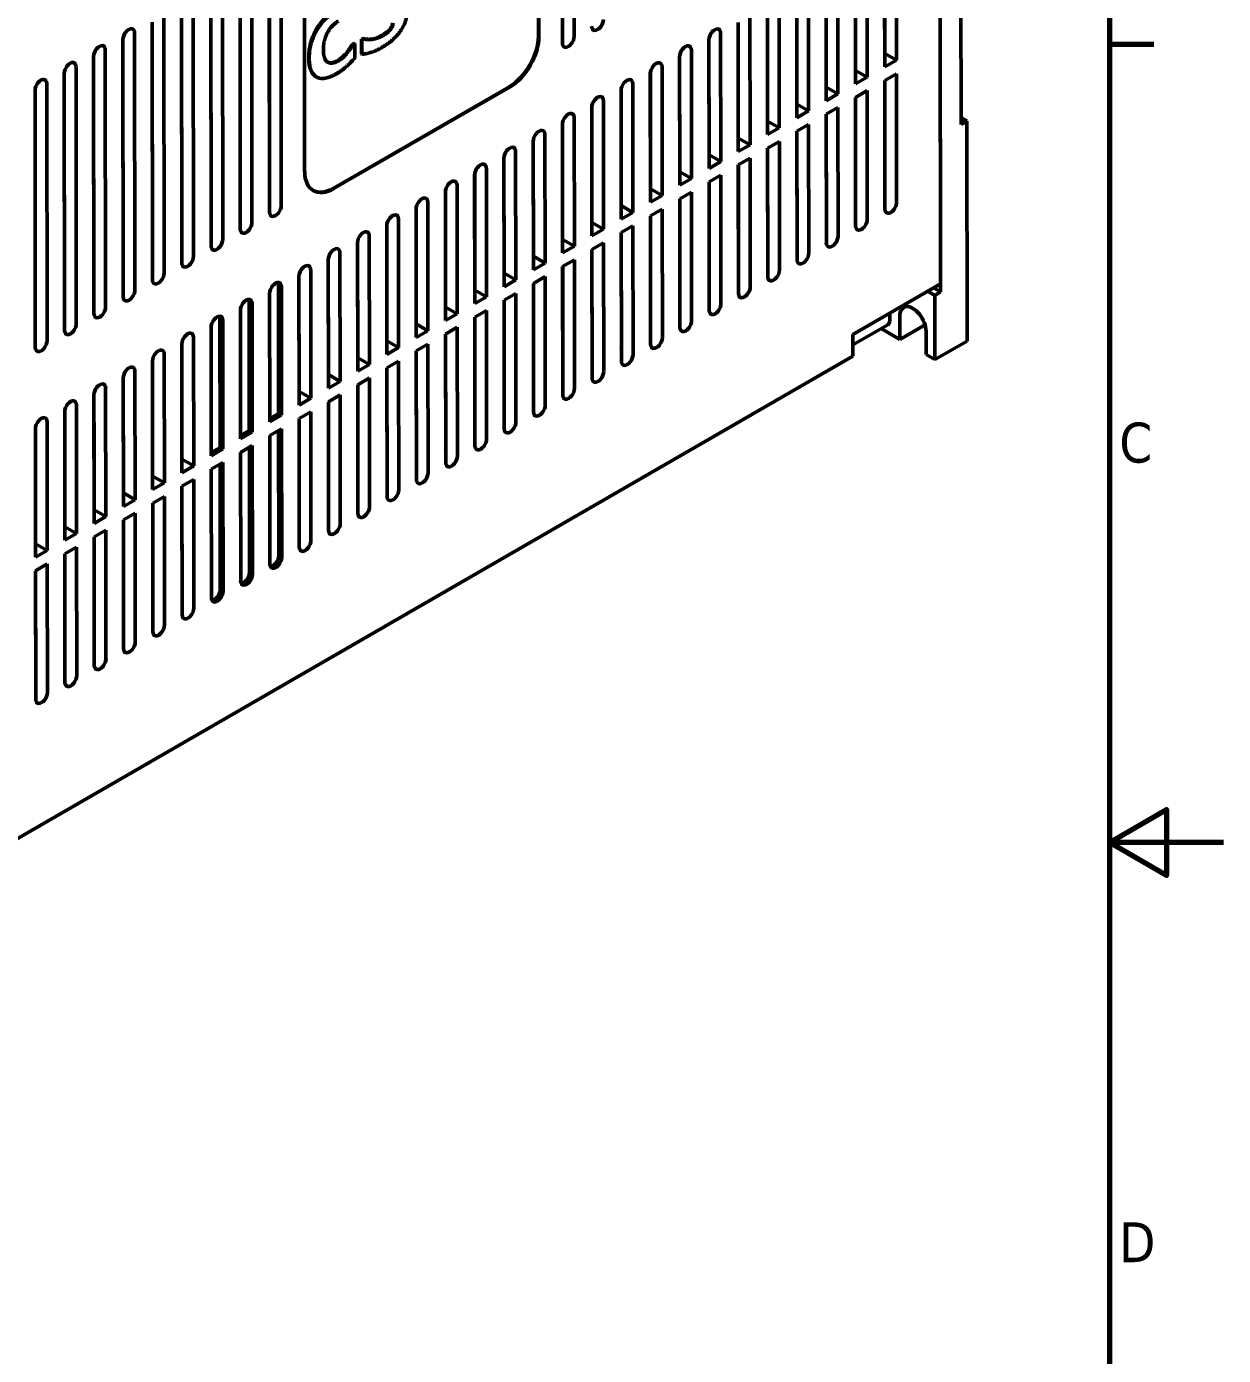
# Model space of a CAD drawing. Header units: millimetres. Extents: x 2121 to 4904, y 892 to 1933.
# Drawn here: x 3131.3 to 3348.1, y 1405.9 to 1646.6 of the extents above; entities that cross this region are included whole.
import ezdxf

# ---------------------------------------------------------------- set-up
doc = ezdxf.new("R2010")
doc.units = ezdxf.units.MM
doc.header["$LTSCALE"] = 1.8
doc.layers.add('경계(ISO)', color=7, linetype='Continuous', lineweight=70)
doc.layers.add('외형선(ISO)', color=7, linetype='Continuous', lineweight=50)
doc.styles.add('주 텍스트 (ISO)', font='')
doc.styles.get('주 텍스트 (ISO)').set_extended_font_data('Tahoma')

# ---------------------------------------------------------------- blocks, each defined once
blk = doc.blocks.new('경계 Default Border')
at = {"layer": '경계(ISO)'}
blk.add_line((584, 280), (587.9, 280), dxfattribs=at)
at = {"layer": '경계(ISO)', "flags": 128}
for points in [[(10, 10), (10, 410), (584, 410), (584, 10), (10, 10)], [(594, 210), (584, 210), (589, 212.89), (589, 207.11), (584, 210)]]:
    blk.add_lwpolyline(points, dxfattribs=at)
at = {"layer": '경계(ISO)', "char_height": 3.5, "attachment_point": 7, "style": '주 텍스트 (ISO)'}
for s, insert in [('C', (584.87, 243.25)), ('D', (584.86, 173.19))]:
    blk.add_mtext(s, dxfattribs=dict(at, insert=insert))

msp = doc.modelspace()

# ---------------------------------------------------------------- linework, layer by layer
at = {"layer": '외형선(ISO)'}
for p, q in [((3300.35, 1812.68), (3300.56, 1628.85)), ((3296.64, 1806.86), (3296.87, 1598.52)), ((3296.64, 1806.86), (3296.87, 1599.99)), ((3228.37, 1646.03), (3228.32, 1690.25)), ((3228.37, 1643.59), (3228.32, 1690.16)), ((3230.44, 1691.38), (3230.49, 1644.81)), ((3224.01, 1644.87), (3223.97, 1684.09)), ((3224.08, 1684.03), (3224.12, 1644.81)), ((3288.84, 1663.79), (3288.87, 1640.5)), ((3286.75, 1641.72), (3286.72, 1662.65)), ((3286.75, 1639.28), (3286.72, 1662.56)), ((3175.33, 1612.97), (3175.28, 1659.54)), ((3175.33, 1615.41), (3175.29, 1659.63)), ((3177.4, 1660.76), (3177.46, 1614.19)), ((3181.69, 1620.32), (3181.65, 1659.54)), ((3281.44, 1638.66), (3281.42, 1659.59)), ((3281.44, 1636.21), (3281.42, 1659.5)), ((3283.54, 1660.72), (3283.56, 1637.44)), ((3170.03, 1612.35), (3169.98, 1656.57)), ((3170.03, 1609.91), (3169.98, 1656.48)), ((3172.1, 1657.7), (3172.15, 1611.13)), ((3276.14, 1633.15), (3276.11, 1656.44)), ((3276.14, 1635.6), (3276.12, 1656.53)), ((3278.23, 1657.66), (3278.26, 1634.38)), ((3166.8, 1654.64), (3166.85, 1608.07)), ((3272.93, 1654.6), (3272.96, 1631.31)), ((3161.49, 1651.58), (3161.55, 1605.01)), ((3164.73, 1609.29), (3164.68, 1653.5)), ((3164.73, 1606.84), (3164.68, 1653.41)), ((3267.63, 1651.54), (3267.65, 1628.25)), ((3270.84, 1632.54), (3270.81, 1653.46)), ((3270.84, 1630.09), (3270.81, 1653.38)), ((3159.42, 1603.78), (3159.37, 1650.35)), ((3159.42, 1606.23), (3159.38, 1650.44)), ((3265.53, 1629.47), (3265.51, 1650.4)), ((3265.53, 1627.03), (3265.51, 1650.31)), ((3154.12, 1603.17), (3154.07, 1647.38)), ((3154.12, 1600.72), (3154.07, 1647.29)), ((3156.19, 1648.52), (3156.24, 1601.95)), ((3260.23, 1623.97), (3260.2, 1647.25)), ((3260.23, 1626.41), (3260.21, 1647.34)), ((3262.33, 1648.48), (3262.35, 1625.19)), ((3148.82, 1600.11), (3148.77, 1644.32)), ((3148.82, 1597.66), (3148.77, 1644.23)), ((3150.89, 1645.45), (3150.94, 1598.88)), ((3191.96, 1644.29), (3192.23, 1644.44)), ((3191.96, 1644.29), (3192.06, 1644.22)), ((3191.96, 1641.65), (3191.96, 1644.29)), ((3192.06, 1644.22), (3192.34, 1644.38)), ((3192.07, 1641.59), (3192.06, 1644.22)), ((3192.23, 1644.44), (3192.34, 1644.38)), ((3196.94, 1645.89), (3197.04, 1645.83)), ((3254.93, 1623.35), (3254.9, 1644.28)), ((3254.93, 1620.9), (3254.9, 1644.19)), ((3257.02, 1645.41), (3257.05, 1622.13)), ((3145.58, 1642.39), (3145.64, 1595.82)), ((3189.39, 1642), (3189.49, 1641.94)), ((3190.41, 1643.46), (3190.66, 1643.61)), ((3190.41, 1643.46), (3190.51, 1643.4)), ((3190.51, 1643.4), (3190.77, 1643.55)), ((3190.66, 1643.61), (3190.77, 1643.55)), ((3190.77, 1643.55), (3190.77, 1640.91)), ((3191.96, 1641.65), (3192.07, 1641.59)), ((3251.72, 1642.35), (3251.74, 1619.07)), ((3286.74, 1641.72), (3286.75, 1641.72)), ((3288.87, 1640.5), (3286.75, 1641.72)), ((3140.28, 1639.33), (3140.33, 1592.76)), ((3143.51, 1594.6), (3143.46, 1641.17)), ((3143.51, 1597.04), (3143.47, 1641.26)), ((3246.42, 1639.29), (3246.44, 1616.01)), ((3249.62, 1620.29), (3249.6, 1641.22)), ((3249.62, 1617.84), (3249.6, 1641.13)), ((3288.87, 1640.5), (3286.75, 1639.28)), ((3138.21, 1593.98), (3138.16, 1638.19)), ((3138.21, 1591.54), (3138.16, 1638.11)), ((3183.73, 1637.52), (3183.84, 1637.46)), ((3244.32, 1614.78), (3244.29, 1638.07)), ((3244.32, 1617.23), (3244.3, 1638.16)), ((3249.6, 1638), (3249.6, 1637.99)), ((3281.44, 1638.66), (3281.44, 1638.66)), ((3283.56, 1637.44), (3281.44, 1638.66)), ((3283.56, 1637.44), (3281.44, 1636.21)), ((3286.75, 1636.82), (3288.87, 1638.05)), ((3286.78, 1615.99), (3286.75, 1636.83)), ((3286.78, 1613.54), (3286.75, 1636.82)), ((3288.87, 1638.05), (3288.9, 1614.76)), ((3132.91, 1590.92), (3132.86, 1635.13)), ((3132.91, 1588.47), (3132.86, 1635.04)), ((3134.98, 1636.27), (3135.03, 1589.7)), ((3186.9, 1617.31), (3218.72, 1635.69)), ((3218.82, 1635.62), (3187, 1617.25)), ((3239.02, 1614.17), (3238.99, 1635.09)), ((3239.02, 1611.72), (3238.99, 1635)), ((3238.99, 1634.31), (3238.99, 1634.31)), ((3241.11, 1636.23), (3241.14, 1612.94)), ((3249.6, 1635.55), (3249.61, 1635.55)), ((3254.91, 1634.94), (3254.91, 1634.94)), ((3276.14, 1635.6), (3276.14, 1635.6)), ((3278.26, 1634.38), (3276.14, 1635.6)), ((3278.26, 1634.38), (3276.14, 1633.15)), ((3281.45, 1633.76), (3283.57, 1634.99)), ((3283.57, 1634.99), (3283.59, 1611.7)), ((3233.71, 1611.1), (3233.69, 1632.03)), ((3233.71, 1608.66), (3233.69, 1631.94)), ((3235.81, 1633.17), (3235.83, 1609.88)), ((3244.3, 1632.48), (3244.3, 1632.48)), ((3254.91, 1632.49), (3254.92, 1632.49)), ((3270.83, 1632.53), (3270.84, 1632.54)), ((3272.96, 1631.31), (3270.84, 1632.54)), ((3276.14, 1630.7), (3278.26, 1631.93)), ((3278.26, 1631.93), (3278.29, 1608.64)), ((3281.47, 1612.92), (3281.45, 1633.76)), ((3281.47, 1610.48), (3281.45, 1633.76)), ((3230.51, 1630.11), (3230.53, 1606.82)), ((3244.3, 1631.25), (3244.3, 1631.25)), ((3260.22, 1631.88), (3260.22, 1631.88)), ((3272.96, 1631.31), (3270.84, 1630.09)), ((3276.17, 1607.42), (3276.14, 1630.7)), ((3276.17, 1609.86), (3276.15, 1630.7)), ((3228.41, 1605.6), (3228.38, 1628.88)), ((3228.41, 1608.04), (3228.39, 1628.97)), ((3249.61, 1629.42), (3249.61, 1629.42)), ((3249.61, 1628.19), (3249.61, 1628.19)), ((3260.22, 1629.43), (3260.23, 1629.43)), ((3265.53, 1629.47), (3265.53, 1629.47)), ((3267.65, 1628.25), (3265.53, 1629.47)), ((3267.65, 1628.25), (3265.53, 1627.03)), ((3270.84, 1627.64), (3272.96, 1628.86)), ((3270.87, 1606.8), (3270.84, 1627.64)), ((3270.87, 1604.35), (3270.84, 1627.64)), ((3272.96, 1628.86), (3272.99, 1605.58)), ((3300.56, 1628.85), (3301.62, 1629.47)), ((3301.66, 1589.64), (3301.62, 1629.47)), ((3223.11, 1604.98), (3223.08, 1625.91)), ((3223.11, 1602.53), (3223.08, 1625.82)), ((3225.2, 1627.04), (3225.23, 1603.76)), ((3228.39, 1626.94), (3228.39, 1626.94)), ((3254.92, 1626.36), (3254.92, 1626.36)), ((3254.92, 1625.14), (3254.92, 1625.13)), ((3260.23, 1626.41), (3260.23, 1626.41)), ((3262.35, 1625.19), (3260.23, 1626.41)), ((3262.35, 1625.19), (3260.23, 1623.97)), ((3265.54, 1624.58), (3267.66, 1625.8)), ((3267.66, 1625.8), (3267.68, 1602.52)), ((3270.84, 1625.76), (3270.84, 1625.76)), ((3217.8, 1601.92), (3217.78, 1622.85)), ((3217.8, 1599.47), (3217.78, 1622.76)), ((3219.9, 1623.98), (3219.92, 1600.7)), ((3233.7, 1623.89), (3233.7, 1623.89)), ((3254.92, 1623.35), (3254.93, 1623.35)), ((3257.05, 1622.13), (3254.93, 1623.35)), ((3260.23, 1621.52), (3262.35, 1622.74)), ((3262.35, 1622.74), (3262.38, 1599.45)), ((3265.56, 1603.74), (3265.54, 1624.58)), ((3265.56, 1601.29), (3265.54, 1624.58)), ((3270.84, 1623.32), (3270.85, 1623.31)), ((3214.6, 1620.92), (3214.62, 1597.63)), ((3239.01, 1620.83), (3239.01, 1620.83)), ((3249.62, 1620.29), (3249.62, 1620.29)), ((3251.74, 1619.07), (3249.62, 1620.29)), ((3257.05, 1622.13), (3254.93, 1620.9)), ((3260.26, 1598.23), (3260.23, 1621.52)), ((3260.26, 1600.68), (3260.24, 1621.52)), ((3265.54, 1620.24), (3265.54, 1620.25)), ((3209.29, 1617.86), (3209.32, 1594.57)), ((3212.5, 1596.41), (3212.47, 1619.69)), ((3212.5, 1598.86), (3212.48, 1619.78)), ((3244.32, 1617.77), (3244.32, 1617.77)), ((3251.74, 1619.07), (3249.62, 1617.84)), ((3254.93, 1618.45), (3257.05, 1619.68)), ((3254.96, 1597.61), (3254.93, 1618.45)), ((3254.96, 1595.17), (3254.93, 1618.45)), ((3257.05, 1619.68), (3257.08, 1596.39)), ((3265.54, 1619.02), (3265.54, 1619.02)), ((3207.2, 1595.79), (3207.17, 1616.72)), ((3207.2, 1593.35), (3207.17, 1616.63)), ((3223.1, 1615.36), (3223.09, 1615.35)), ((3244.32, 1617.23), (3244.32, 1617.23)), ((3246.44, 1616.01), (3244.32, 1617.23)), ((3246.44, 1616.01), (3244.32, 1614.78)), ((3249.63, 1615.39), (3251.75, 1616.62)), ((3249.65, 1594.55), (3249.63, 1615.39)), ((3249.65, 1592.11), (3249.63, 1615.39)), ((3251.75, 1616.62), (3251.77, 1593.33)), ((3270.85, 1617.19), (3270.85, 1617.19)), ((3270.85, 1615.96), (3270.85, 1615.96)), ((3276.16, 1615.35), (3276.16, 1615.35)), ((3201.89, 1592.73), (3201.87, 1613.66)), ((3201.89, 1590.29), (3201.87, 1613.57)), ((3203.99, 1614.8), (3204.01, 1591.51)), ((3239.01, 1614.16), (3239.02, 1614.17)), ((3241.14, 1612.94), (3239.02, 1614.17)), ((3241.14, 1612.94), (3239.02, 1611.72)), ((3244.32, 1612.33), (3246.44, 1613.55)), ((3246.44, 1613.55), (3246.47, 1590.27)), ((3249.63, 1614.71), (3249.63, 1614.71)), ((3276.16, 1612.9), (3276.17, 1612.9)), ((3148.8, 1611.61), (3148.81, 1611.61)), ((3154.11, 1611.12), (3154.11, 1611.12)), ((3196.59, 1587.22), (3196.56, 1610.51)), ((3196.59, 1589.67), (3196.57, 1610.6)), ((3198.69, 1611.73), (3198.71, 1588.45)), ((3233.71, 1611.1), (3233.71, 1611.1)), ((3235.83, 1609.88), (3233.71, 1611.1)), ((3239.02, 1609.27), (3241.14, 1610.49)), ((3241.14, 1610.49), (3241.17, 1587.21)), ((3244.35, 1589.04), (3244.32, 1612.33)), ((3244.35, 1591.49), (3244.33, 1612.33)), ((3254.94, 1611.65), (3254.94, 1611.66)), ((3148.81, 1609.89), (3148.8, 1609.89)), ((3193.38, 1608.67), (3193.41, 1585.39)), ((3228.41, 1608.04), (3228.41, 1608.04)), ((3230.53, 1606.82), (3228.41, 1608.04)), ((3235.83, 1609.88), (3233.71, 1608.66)), ((3239.05, 1588.43), (3239.02, 1609.27)), ((3239.05, 1585.98), (3239.02, 1609.27)), ((3260.25, 1608.6), (3260.25, 1608.6)), ((3188.08, 1605.61), (3188.1, 1582.33)), ((3191.29, 1586.61), (3191.26, 1607.54)), ((3191.29, 1584.16), (3191.26, 1607.45)), ((3230.53, 1606.82), (3228.41, 1605.6)), ((3233.72, 1606.21), (3235.84, 1607.43)), ((3233.74, 1585.37), (3233.72, 1606.21)), ((3233.74, 1582.92), (3233.72, 1606.21)), ((3235.84, 1607.43), (3235.86, 1584.15)), ((3265.56, 1605.54), (3265.56, 1605.54)), ((3185.98, 1583.55), (3185.96, 1604.47)), ((3185.98, 1581.1), (3185.96, 1604.39)), ((3223.1, 1604.98), (3223.11, 1604.98)), ((3225.23, 1603.76), (3223.11, 1604.98)), ((3225.23, 1603.76), (3223.11, 1602.53)), ((3228.41, 1603.14), (3230.53, 1604.37)), ((3228.44, 1579.86), (3228.41, 1603.14)), ((3228.44, 1582.31), (3228.42, 1603.15)), ((3230.53, 1604.37), (3230.56, 1581.08)), ((3180.68, 1578.04), (3180.65, 1601.32)), ((3180.68, 1580.48), (3180.66, 1601.41)), ((3182.78, 1602.55), (3182.8, 1579.26)), ((3217.8, 1601.92), (3217.8, 1601.92)), ((3219.92, 1600.7), (3217.8, 1601.92)), ((3219.92, 1600.7), (3217.8, 1599.47)), ((3223.11, 1600.08), (3225.23, 1601.31)), ((3225.23, 1601.31), (3225.26, 1578.02)), ((3175.38, 1574.98), (3175.35, 1598.26)), ((3176.97, 1576.51), (3176.94, 1599.79)), ((3177.47, 1599.49), (3177.5, 1576.2)), ((3212.5, 1598.85), (3212.5, 1598.86)), ((3214.62, 1597.63), (3212.5, 1598.86)), ((3217.81, 1597.02), (3219.93, 1598.25)), ((3219.93, 1598.25), (3219.95, 1574.96)), ((3223.14, 1579.24), (3223.11, 1600.08)), ((3223.14, 1576.8), (3223.11, 1600.08)), ((3249.65, 1598.4), (3249.64, 1598.4)), ((3254.95, 1598.94), (3254.95, 1598.94)), ((3280.96, 1590.81), (3296.87, 1599.99)), ((3295.81, 1597.91), (3294.54, 1598.65)), ((3295.6, 1599.26), (3296.87, 1598.52)), ((3296.87, 1598.52), (3295.81, 1597.91)), ((3171.66, 1573.44), (3171.64, 1596.73)), ((3172.17, 1596.42), (3172.2, 1573.14)), ((3185.97, 1597.55), (3185.97, 1597.55)), ((3207.19, 1595.79), (3207.2, 1595.79)), ((3209.32, 1594.57), (3207.2, 1595.79)), ((3214.62, 1597.63), (3212.5, 1596.41)), ((3217.83, 1576.18), (3217.81, 1597.02)), ((3217.83, 1573.74), (3217.81, 1597.02)), ((3244.34, 1597.85), (3244.34, 1597.85)), ((3249.65, 1596.2), (3249.65, 1596.2)), ((3295.83, 1586.27), (3295.81, 1597.91)), ((3166.36, 1570.38), (3166.34, 1593.67)), ((3170.07, 1571.91), (3170.05, 1595.2)), ((3209.32, 1594.57), (3207.2, 1593.35)), ((3212.5, 1593.96), (3214.62, 1595.18)), ((3212.53, 1570.67), (3212.5, 1593.96)), ((3212.53, 1573.12), (3212.51, 1593.96)), ((3214.62, 1595.18), (3214.65, 1571.9)), ((3287.66, 1593.24), (3287.66, 1594.68)), ((3289.46, 1589.93), (3289.46, 1594.16)), ((3164.77, 1568.85), (3164.74, 1592.14)), ((3166.87, 1593.36), (3166.89, 1570.08)), ((3180.66, 1593.33), (3180.67, 1593.32)), ((3201.89, 1592.73), (3201.89, 1592.73)), ((3204.01, 1591.51), (3201.89, 1592.73)), ((3204.01, 1591.51), (3201.89, 1590.29)), ((3207.2, 1590.9), (3209.32, 1592.12)), ((3209.32, 1592.12), (3209.35, 1568.84)), ((3287.29, 1592.59), (3280.97, 1588.94)), ((3286.07, 1591.89), (3289.46, 1589.93)), ((3289.46, 1589.93), (3294.05, 1592.58)), ((3294.23, 1591.41), (3294.24, 1587.18)), ((3159.47, 1568.24), (3159.44, 1589.17)), ((3159.47, 1565.79), (3159.44, 1589.08)), ((3161.56, 1590.3), (3161.59, 1567.02)), ((3185.97, 1590.27), (3185.98, 1590.27)), ((3196.59, 1589.67), (3196.59, 1589.67)), ((3198.71, 1588.45), (3196.59, 1589.67)), ((3201.9, 1587.83), (3204.02, 1589.06)), ((3204.02, 1589.06), (3204.04, 1565.77)), ((3207.23, 1570.06), (3207.2, 1590.9)), ((3207.23, 1567.61), (3207.2, 1590.9)), ((3280.97, 1586.89), (3280.96, 1590.81)), ((3295.83, 1586.27), (3301.66, 1589.64)), ((3280.97, 1586.89), (3098, 1481.25)), ((3156.26, 1587.24), (3156.29, 1563.95)), ((3180.67, 1588.42), (3180.67, 1588.42)), ((3185.98, 1586.52), (3185.98, 1586.52)), ((3191.28, 1586.61), (3191.29, 1586.61)), ((3193.41, 1585.39), (3191.29, 1586.61)), ((3198.71, 1588.45), (3196.59, 1587.22)), ((3201.92, 1567), (3201.9, 1587.84)), ((3201.92, 1564.55), (3201.9, 1587.83)), ((3294.24, 1587.18), (3295.83, 1586.27)), ((3150.96, 1584.18), (3150.98, 1560.89)), ((3154.16, 1565.18), (3154.14, 1586.1)), ((3154.16, 1562.73), (3154.14, 1586.01)), ((3180.68, 1584.75), (3180.67, 1584.75)), ((3185.98, 1585.36), (3185.98, 1585.36)), ((3193.41, 1585.39), (3191.29, 1584.16)), ((3196.59, 1584.77), (3198.71, 1586)), ((3196.62, 1561.49), (3196.59, 1584.77)), ((3196.62, 1563.93), (3196.6, 1584.77)), ((3198.71, 1586), (3198.74, 1562.71)), ((3148.86, 1559.67), (3148.83, 1582.95)), ((3148.86, 1562.11), (3148.84, 1583.04)), ((3185.98, 1583.55), (3185.98, 1583.55)), ((3188.1, 1582.33), (3185.98, 1583.55)), ((3188.1, 1582.33), (3185.98, 1581.1)), ((3191.29, 1581.71), (3193.41, 1582.94)), ((3191.32, 1560.87), (3191.29, 1581.71)), ((3191.32, 1558.43), (3191.29, 1581.71)), ((3193.41, 1582.94), (3193.44, 1559.65)), ((3196.6, 1582.11), (3196.6, 1582.11)), ((3143.54, 1569.98), (3143.53, 1579.98)), ((3143.56, 1556.61), (3143.53, 1579.89)), ((3145.65, 1581.12), (3145.68, 1557.83)), ((3180.68, 1580.48), (3180.68, 1580.48)), ((3182.8, 1579.26), (3180.68, 1580.48)), ((3182.8, 1579.26), (3180.68, 1578.04)), ((3185.99, 1578.65), (3188.11, 1579.87)), ((3188.11, 1579.87), (3188.13, 1556.59)), ((3196.6, 1579.25), (3196.6, 1579.24)), ((3201.9, 1580.44), (3201.91, 1580.44)), ((3138.25, 1555.99), (3138.23, 1576.92)), ((3138.25, 1553.54), (3138.23, 1576.83)), ((3140.35, 1578.05), (3140.38, 1554.77)), ((3180.68, 1575.59), (3182.8, 1576.81)), ((3182.8, 1576.81), (3182.83, 1553.53)), ((3186.01, 1557.81), (3185.99, 1578.65)), ((3186.01, 1555.36), (3185.99, 1578.65)), ((3191.3, 1578.63), (3191.29, 1578.63)), ((3191.3, 1578.62), (3191.29, 1578.62)), ((3196.6, 1578.01), (3196.6, 1578.01)), ((3207.21, 1577.38), (3207.22, 1577.38)), ((3135.05, 1574.99), (3135.07, 1551.71)), ((3175.38, 1575.59), (3176.97, 1576.51)), ((3177.5, 1576.2), (3175.38, 1574.98)), ((3177.5, 1576.2), (3176.97, 1576.51)), ((3180.71, 1552.3), (3180.68, 1575.59)), ((3180.71, 1554.75), (3180.69, 1575.59)), ((3185.99, 1575.56), (3185.99, 1575.55)), ((3191.3, 1574.95), (3191.3, 1574.95)), ((3212.52, 1574.33), (3212.53, 1574.33)), ((3132.95, 1550.48), (3132.92, 1573.77)), ((3132.95, 1552.93), (3132.93, 1573.86)), ((3170.07, 1572.53), (3171.66, 1573.44)), ((3172.2, 1573.14), (3170.07, 1571.91)), ((3172.2, 1573.14), (3171.66, 1573.44)), ((3175.38, 1572.53), (3177.5, 1573.75)), ((3175.41, 1549.24), (3175.38, 1572.53)), ((3177, 1550.77), (3176.97, 1573.44)), ((3177.5, 1573.75), (3177.53, 1550.47)), ((3180.69, 1572.49), (3180.69, 1572.49)), ((3186, 1571.89), (3185.99, 1571.89)), ((3143.54, 1571.45), (3143.54, 1571.45)), ((3143.55, 1566.51), (3143.54, 1569.98)), ((3164.77, 1569.46), (3166.36, 1570.38)), ((3166.89, 1570.08), (3164.77, 1568.85)), ((3166.89, 1570.08), (3166.36, 1570.38)), ((3170.08, 1569.46), (3172.2, 1570.69)), ((3170.1, 1546.18), (3170.08, 1569.46)), ((3171.69, 1547.71), (3171.67, 1570.38)), ((3172.2, 1570.69), (3172.22, 1547.4)), ((3180.69, 1569.5), (3180.69, 1569.5)), ((3159.46, 1568.24), (3159.47, 1568.24)), ((3161.59, 1567.02), (3159.47, 1568.24)), ((3161.59, 1567.02), (3159.47, 1565.79)), ((3164.77, 1566.4), (3166.89, 1567.63)), ((3166.39, 1544.65), (3166.36, 1567.32)), ((3166.89, 1567.63), (3166.92, 1544.34)), ((3143.56, 1559.05), (3143.55, 1566.51)), ((3154.16, 1565.17), (3154.16, 1565.18)), ((3156.29, 1563.95), (3154.16, 1565.18)), ((3159.47, 1563.34), (3161.59, 1564.56)), ((3161.59, 1564.56), (3161.62, 1541.28)), ((3164.8, 1543.12), (3164.77, 1566.4)), ((3148.86, 1562.11), (3148.86, 1562.11)), ((3150.98, 1560.89), (3148.86, 1562.11)), ((3156.29, 1563.95), (3154.16, 1562.73)), ((3159.5, 1542.5), (3159.47, 1563.34)), ((3159.5, 1540.05), (3159.47, 1563.34)), ((3150.98, 1560.89), (3148.86, 1559.67)), ((3154.17, 1560.28), (3156.29, 1561.5)), ((3154.19, 1539.44), (3154.17, 1560.28)), ((3154.19, 1536.99), (3154.17, 1560.28)), ((3156.29, 1561.5), (3156.31, 1538.22)), ((3143.55, 1559.05), (3143.56, 1559.05)), ((3145.68, 1557.83), (3143.56, 1559.05)), ((3145.68, 1557.83), (3143.56, 1556.61)), ((3148.86, 1557.22), (3150.98, 1558.44)), ((3150.98, 1558.44), (3151.01, 1535.16)), ((3138.25, 1555.99), (3138.25, 1555.99)), ((3140.38, 1554.77), (3138.25, 1555.99)), ((3143.56, 1554.15), (3145.68, 1555.38)), ((3145.68, 1555.38), (3145.71, 1532.09)), ((3148.89, 1533.93), (3148.86, 1557.22)), ((3148.89, 1536.38), (3148.87, 1557.22)), ((3132.95, 1552.93), (3132.95, 1552.93)), ((3135.07, 1551.71), (3132.95, 1552.93)), ((3140.38, 1554.77), (3138.25, 1553.54)), ((3143.59, 1533.32), (3143.56, 1554.16)), ((3143.59, 1530.87), (3143.56, 1554.15)), ((3135.07, 1551.71), (3132.95, 1550.48)), ((3138.26, 1551.09), (3140.38, 1552.32)), ((3138.28, 1530.25), (3138.26, 1551.09)), ((3138.28, 1527.81), (3138.26, 1551.09)), ((3140.38, 1552.32), (3140.4, 1529.03)), ((3132.95, 1548.03), (3135.07, 1549.26)), ((3132.98, 1524.75), (3132.95, 1548.03)), ((3132.98, 1527.19), (3132.96, 1548.03)), ((3135.07, 1549.26), (3135.1, 1525.97))]:
    msp.add_line(p, q, dxfattribs=at)
msp.add_arc((3286.91, 1593.24), 0.75, 300, 0.0641, dxfattribs=at)
for centre, major_axis, ratio, start_param, end_param in [((3149.83, 1644.84), (0.75, 1.3), 0.578096, 5.49714, 8.638733), ((3234.73, 1647.26), (-0.75, -1.3), 0.578096, 5.49714, 8.638733), ((3255.96, 1644.8), (0.75, 1.3), 0.578096, 5.49714, 8.638733), ((3218.71, 1641.81), (3.74, 6.5), 0.578096, 3.926344, 5.49714), ((3218.82, 1641.75), (3.74, 6.5), 0.578096, 3.926344, 5.49714), ((3227.31, 1645.42), (0.75, 1.3), 0.578096, 5.425294, 5.49714), ((3229.43, 1644.2), (-0.75, -1.3), 0.578096, 5.49714, 8.638733), ((3144.52, 1641.78), (0.75, 1.3), 0.578096, 5.49714, 8.638733), ((3250.66, 1641.74), (0.75, 1.3), 0.578096, 5.49714, 8.638733), ((3139.22, 1638.72), (0.75, 1.3), 0.578096, 5.49714, 8.638733), ((3245.35, 1638.68), (0.75, 1.3), 0.578096, 5.49714, 8.638733), ((3133.92, 1635.66), (0.75, 1.3), 0.578096, 5.49714, 8.638733), ((3240.05, 1635.62), (0.75, 1.3), 0.578096, 5.49714, 8.638733), ((3234.75, 1632.55), (0.75, 1.3), 0.578096, 5.49714, 8.638733), ((3229.44, 1629.49), (0.75, 1.3), 0.578096, 5.49714, 8.638733), ((3301.66, 1592.7), (-22.5, 38.97), 0.57735, 5.49908, 5.532462), ((3224.14, 1626.43), (0.75, 1.3), 0.578096, 5.49714, 8.638733), ((3218.84, 1623.37), (0.75, 1.3), 0.578096, 5.49714, 8.638733), ((3187, 1623.38), (-3.74, -6.5), 0.578096, 5.49714, 7.067936), ((3213.53, 1620.31), (0.75, 1.3), 0.578096, 5.49714, 8.638733), ((3208.23, 1617.25), (0.75, 1.3), 0.578096, 5.49714, 8.638733), ((3218.5, 1594.11), (44.25, 0.05), 0.576604, 1.706688, 1.706751), ((3218.5, 1594.11), (44.25, 0.05), 0.576604, 1.586345, 1.586407), ((3218.5, 1594.11), (44.25, 0.05), 0.576604, 1.466228, 1.46629), ((3218.5, 1594.11), (44.25, 0.05), 0.576604, 1.344568, 1.344631), ((3218.5, 1594.11), (44.25, 0.05), 0.576604, 1.219378, 1.219444), ((3174.27, 1614.8), (0.75, 1.3), 0.578096, 5.425294, 5.49714), ((3186.89, 1623.44), (-3.74, -6.5), 0.578096, 0.014115, 0.784751), ((3202.93, 1614.18), (0.75, 1.3), 0.578096, 5.49714, 8.638733), ((3218.5, 1591.66), (-44.25, -0.05), 0.576604, 4.97065, 4.970714), ((3218.5, 1591.66), (-44.25, -0.05), 0.576604, 4.848281, 4.848343), ((3218.5, 1591.66), (-44.25, -0.05), 0.576604, 4.727938, 4.728), ((3218.5, 1594.11), (-36.75, -0.04), 0.576604, 4.731111, 4.731186), ((3218.5, 1591.66), (-44.25, -0.05), 0.576604, 4.607821, 4.607883), ((3218.5, 1591.66), (-44.25, -0.05), 0.576604, 4.486161, 4.486224), ((3218.5, 1591.66), (-44.25, -0.05), 0.576604, 4.360971, 4.361037), ((3218.5, 1594.11), (44.25, 0.05), 0.576604, 1.088115, 1.088185), ((3285.71, 1615.37), (0.75, 1.3), 0.578096, 5.425294, 5.49714), ((3176.4, 1613.58), (-0.75, -1.3), 0.578096, 5.49714, 8.638733), ((3197.62, 1611.12), (0.75, 1.3), 0.578096, 5.49714, 8.638733), ((3218.5, 1594.11), (-36.75, -0.04), 0.576604, 5.181309, 5.181393), ((3218.5, 1594.11), (-36.75, -0.04), 0.576604, 5.024977, 5.025056), ((3218.5, 1594.11), (-36.75, -0.04), 0.576604, 4.876243, 4.876319), ((3218.5, 1594.11), (33.75, 0.04), 0.576604, 1.749365, 1.749448), ((3218.5, 1594.11), (33.75, 0.04), 0.576604, 1.591183, 1.591264), ((3218.5, 1594.11), (-36.75, -0.04), 0.576604, 4.438913, 4.43899), ((3218.5, 1594.11), (33.75, 0.04), 0.576604, 1.272296, 1.272381), ((3218.5, 1594.11), (-36.75, -0.04), 0.576604, 4.285017, 4.285099), ((3218.5, 1591.66), (-44.25, -0.05), 0.576604, 4.229708, 4.229778), ((3280.41, 1612.31), (0.75, 1.3), 0.578096, 5.425294, 5.49714), ((3287.84, 1614.15), (-0.75, -1.3), 0.578096, 5.49714, 8.638733), ((3168.97, 1611.74), (0.75, 1.3), 0.578096, 5.425294, 5.49714), ((3171.09, 1610.52), (-0.75, -1.3), 0.578096, 5.49714, 8.638733), ((3218.5, 1594.11), (33.75, 0.04), 0.576604, 2.08529, 2.085383), ((3218.5, 1594.11), (33.75, 0.04), 0.576604, 1.912251, 1.912337), ((3218.5, 1591.66), (-33.75, -0.04), 0.576604, 4.890958, 4.891041), ((3218.5, 1591.66), (-33.75, -0.04), 0.576604, 4.732776, 4.732857), ((3218.5, 1591.66), (-33.75, -0.04), 0.576604, 4.413889, 4.413974), ((3218.5, 1594.11), (33.75, 0.04), 0.576604, 1.102549, 1.10264), ((3218.5, 1594.11), (44.25, 0.05), 0.576604, 0.789772, 0.789859), ((3282.53, 1611.09), (-0.75, -1.3), 0.578096, 5.49714, 8.638733), ((3163.67, 1608.68), (0.75, 1.3), 0.578096, 5.425294, 5.49714), ((3165.79, 1607.46), (-0.75, -1.3), 0.578096, 5.49714, 8.638733), ((3192.32, 1608.06), (0.75, 1.3), 0.578096, 5.49714, 8.638733), ((3218.5, 1591.66), (-33.75, -0.04), 0.576604, 5.226883, 5.226976), ((3218.5, 1591.66), (-33.75, -0.04), 0.576604, 5.053843, 5.053929), ((3218.5, 1594.11), (-26.25, -0.03), 0.576604, 4.942793, 4.9429), ((3218.5, 1594.11), (-26.25, -0.03), 0.576604, 4.738602, 4.738706), ((3218.5, 1594.11), (-26.25, -0.03), 0.576604, 4.324633, 4.324746), ((3218.5, 1594.11), (-36.75, -0.04), 0.576604, 3.932386, 3.932491), ((3218.5, 1591.66), (-44.25, -0.05), 0.576604, 3.931365, 3.931452), ((3218.5, 1594.11), (44.25, 0.05), 0.576604, 0.602479, 0.602588), ((3275.11, 1609.25), (0.75, 1.3), 0.578096, 5.425294, 5.49714), ((3277.23, 1608.03), (-0.75, -1.3), 0.578096, 5.49714, 8.638733), ((3158.36, 1605.62), (0.75, 1.3), 0.578096, 5.425294, 5.49714), ((3187.02, 1605), (0.75, 1.3), 0.578096, 5.49714, 8.638733), ((3218.5, 1594.11), (-26.25, -0.03), 0.576604, 5.397414, 5.397549), ((3218.5, 1594.11), (-26.25, -0.03), 0.576604, 5.157471, 5.157586), ((3218.5, 1591.66), (-33.75, -0.04), 0.576604, 4.058145, 4.058247), ((3218.5, 1594.11), (33.75, 0.04), 0.576604, 0.698519, 0.698645), ((3218.5, 1591.66), (-44.25, -0.05), 0.576604, 3.744072, 3.744181), ((3269.8, 1606.19), (0.75, 1.3), 0.578096, 5.425294, 5.49714), ((3271.93, 1604.97), (-0.75, -1.3), 0.578096, 5.49714, 8.638733), ((3153.06, 1602.55), (0.75, 1.3), 0.578096, 5.425294, 5.49714), ((3160.49, 1604.39), (-0.75, -1.3), 0.578096, 5.49714, 8.638733), ((3181.71, 1601.94), (0.75, 1.3), 0.578096, 5.49714, 8.638733), ((3218.5, 1594.11), (-26.25, -0.03), 0.576604, 3.813825, 3.813992), ((3218.5, 1591.66), (-33.75, -0.04), 0.576604, 3.840111, 3.840237), ((3218.5, 1594.11), (-36.75, -0.04), 0.576604, 3.700788, 3.700928), ((3265.39, 1603.94), (-0.75, -0.001), 0.576604, 4.47517, 4.478924), ((3264.5, 1603.13), (0.75, 1.3), 0.578096, 5.425294, 5.49714), ((3155.18, 1601.33), (-0.75, -1.3), 0.578096, 5.49714, 8.638733), ((3218.5, 1594.11), (33.75, 0.04), 0.576604, 0.394908, 0.395119), ((3218.5, 1594.11), (44.25, 0.05), 0.576604, 0.336672, 0.336859), ((3259.2, 1600.06), (0.75, 1.3), 0.578096, 5.425294, 5.49714), ((3266.62, 1601.9), (-0.75, -1.3), 0.578096, 5.49714, 8.638733), ((3147.76, 1599.49), (0.75, 1.3), 0.578096, 5.425294, 5.49714), ((3149.88, 1598.27), (-0.75, -1.3), 0.578096, 5.49714, 8.638733), ((3176.41, 1598.87), (0.75, 1.3), 0.578096, 5.49714, 8.638733), ((3175.88, 1599.18), (0.75, 1.3), 0.578096, 5.49714, 5.92255), ((3184.4, 1597.3), (2.25, -3.9), 0.57735, 1.840339, 1.841329), ((3218.5, 1591.66), (-33.75, -0.04), 0.576604, 3.536501, 3.536712), ((3261.32, 1598.84), (-0.75, -1.3), 0.578096, 5.49714, 8.638733), ((3142.45, 1596.43), (0.75, 1.3), 0.578096, 5.425294, 5.49714), ((3144.58, 1595.21), (-0.75, -1.3), 0.578096, 5.49714, 8.638733), ((3171.11, 1595.81), (0.75, 1.3), 0.578096, 5.49714, 8.638733), ((3170.58, 1596.12), (0.75, 1.3), 0.578096, 5.49714, 5.92255), ((3187.58, 1599.14), (2.25, -3.9), 0.57735, 4.966509, 4.967508), ((3253.89, 1597), (0.75, 1.3), 0.578096, 5.425294, 5.49714), ((3256.02, 1595.78), (-0.75, -1.3), 0.578096, 5.49714, 8.638733), ((3291.84, 1592.79), (-1.69, 2.92), 0.57735, 3.928283, 7.069876), ((3137.15, 1593.37), (0.75, 1.3), 0.578096, 5.425294, 5.49714), ((3165.81, 1592.75), (0.75, 1.3), 0.578096, 5.49714, 8.638733), ((3165.27, 1593.06), (0.75, 1.3), 0.578096, 5.49714, 5.92255), ((3248.59, 1593.94), (0.75, 1.3), 0.578096, 5.425294, 5.49714), ((3139.27, 1592.15), (-0.75, -1.3), 0.578096, 5.49714, 8.638733), ((3160.5, 1589.69), (0.75, 1.3), 0.578096, 5.49714, 8.638733), ((3184.4, 1597.3), (2.25, -3.9), 0.57735, 6.015237, 6.016228), ((3243.29, 1590.88), (0.75, 1.3), 0.578096, 5.425294, 5.49714), ((3218.5, 1594.11), (26.25, 0.03), 0.576604, 6.106833, 6.107428), ((3250.71, 1592.72), (-0.75, -1.3), 0.578096, 5.49714, 8.638733), ((3131.85, 1590.31), (0.75, 1.3), 0.578096, 5.425294, 5.49714), ((3133.97, 1589.09), (-0.75, -1.3), 0.578096, 5.49714, 8.638733), ((3245.41, 1589.66), (-0.75, -1.3), 0.578096, 5.49714, 8.638733), ((3155.2, 1586.63), (0.75, 1.3), 0.578096, 5.49714, 8.638733), ((3237.98, 1587.82), (0.75, 1.3), 0.578096, 5.425294, 5.49714), ((3240.11, 1586.6), (-0.75, -1.3), 0.578096, 5.49714, 8.638733), ((3149.9, 1583.56), (0.75, 1.3), 0.578096, 5.49714, 8.638733), ((3232.68, 1584.75), (0.75, 1.3), 0.578096, 5.425294, 5.49714), ((3234.8, 1583.53), (-0.75, -1.3), 0.578096, 5.49714, 8.638733), ((3144.59, 1580.5), (0.75, 1.3), 0.578096, 5.49714, 8.638733), ((3218.5, 1591.66), (-26.25, -0.03), 0.576604, 0.582741, 0.58293), ((3218.5, 1594.11), (26.25, 0.03), 0.576604, 4.027229, 4.027364), ((3227.38, 1581.69), (0.75, 1.3), 0.578096, 5.425294, 5.49714), ((3139.29, 1577.44), (0.75, 1.3), 0.578096, 5.49714, 8.638733), ((3218.5, 1594.11), (26.25, 0.03), 0.576604, 4.267192, 4.267307), ((3218.5, 1594.11), (26.25, 0.03), 0.576604, 4.686072, 4.686176), ((3222.07, 1578.63), (0.75, 1.3), 0.578096, 5.425294, 5.49714), ((3218.5, 1594.11), (26.25, 0.03), 0.576604, 4.889155, 4.889249), ((3229.5, 1580.47), (-0.75, -1.3), 0.578096, 5.49714, 8.638733), ((3218.5, 1591.66), (-26.25, -0.03), 0.576604, 1.125599, 1.125715), ((3224.2, 1577.41), (-0.75, -1.3), 0.578096, 5.49714, 8.638733), ((3133.99, 1574.38), (0.75, 1.3), 0.578096, 5.49714, 8.638733), ((3218.5, 1591.66), (-26.25, -0.03), 0.576604, 1.544479, 1.544583), ((3216.77, 1575.57), (0.75, 1.3), 0.578096, 5.425294, 5.49714), ((3218.89, 1574.35), (-0.75, -1.3), 0.578096, 5.49714, 8.638733), ((3211.47, 1572.51), (0.75, 1.3), 0.578096, 5.425294, 5.49714), ((3213.59, 1571.29), (-0.75, -1.3), 0.578096, 5.49714, 8.638733), ((3144.08, 1568.55), (-1.12, -1.95), 0.578096, 4.266181, 4.268005), ((3206.16, 1569.45), (0.75, 1.3), 0.578096, 5.425294, 5.49714), ((3181.76, 1573.12), (-2.25, -3.9), 0.578096, 0.44172, 0.442633), ((3200.86, 1566.38), (0.75, 1.3), 0.578096, 5.425294, 5.49714), ((3208.29, 1568.22), (-0.75, -1.3), 0.578096, 5.49714, 8.638733), ((3144.08, 1568.55), (1.12, 1.95), 0.578096, 3.584682, 3.586507), ((3202.98, 1565.16), (-0.75, -1.3), 0.578096, 5.49714, 8.638733), ((3195.56, 1563.32), (0.75, 1.3), 0.578096, 5.425294, 5.49714), ((3197.68, 1562.1), (-0.75, -1.3), 0.578096, 5.49714, 8.638733), ((3190.26, 1560.26), (0.75, 1.3), 0.578096, 5.425294, 5.49714), ((3184.95, 1557.2), (0.75, 1.3), 0.578096, 5.425294, 5.49714), ((3192.38, 1559.04), (-0.75, -1.3), 0.578096, 5.49714, 8.638733), ((3187.07, 1555.98), (-0.75, -1.3), 0.578096, 5.49714, 8.638733), ((3179.65, 1554.14), (0.75, 1.3), 0.578096, 5.425294, 5.49714), ((3181.77, 1552.91), (-0.75, -1.3), 0.578096, 5.49714, 8.638733), ((3176.47, 1549.85), (-0.75, -1.3), 0.578096, 5.49714, 8.638733), ((3175.94, 1550.16), (-0.75, -1.3), 0.578096, 0.360636, 2.355547), ((3170.63, 1547.1), (-0.75, -1.3), 0.578096, 0.360636, 2.355547), ((3171.16, 1546.79), (-0.75, -1.3), 0.578096, 5.49714, 8.638733), ((3165.86, 1543.73), (-0.75, -1.3), 0.578096, 5.49714, 8.638733), ((3165.33, 1544.03), (-0.75, -1.3), 0.578096, 0.360636, 2.355547), ((3158.44, 1541.89), (0.75, 1.3), 0.578096, 5.425294, 5.49714), ((3160.56, 1540.67), (-0.75, -1.3), 0.578096, 5.49714, 8.638733), ((3153.13, 1538.83), (0.75, 1.3), 0.578096, 5.425294, 5.49714), ((3155.25, 1537.61), (-0.75, -1.3), 0.578096, 5.49714, 8.638733), ((3147.83, 1535.76), (0.75, 1.3), 0.578096, 5.425294, 5.49714), ((3142.53, 1532.7), (0.75, 1.3), 0.578096, 5.425294, 5.49714), ((3149.95, 1534.54), (-0.75, -1.3), 0.578096, 5.49714, 8.638733), ((3144.65, 1531.48), (-0.75, -1.3), 0.578096, 5.49714, 8.638733), ((3137.22, 1529.64), (0.75, 1.3), 0.578096, 5.425294, 5.49714), ((3139.34, 1528.42), (-0.75, -1.3), 0.578096, 5.49714, 8.638733), ((3131.92, 1526.58), (0.75, 1.3), 0.578096, 5.425294, 5.49714), ((3134.04, 1525.36), (-0.75, -1.3), 0.578096, 5.49714, 8.638733)]:
    msp.add_ellipse(centre, major_axis=major_axis, ratio=ratio, start_param=start_param, end_param=end_param, dxfattribs=at)
for points in [[(3183.74, 1645.96), (3184.36, 1647.05), (3186.2, 1648.92), (3187.29, 1649.55)], [(3183.84, 1645.9), (3184.47, 1646.99), (3186.3, 1648.85), (3187.39, 1649.48)], [(3200.22, 1649.11), (3200.22, 1647.48), (3197.83, 1644.06), (3195.78, 1642.88)], [(3187.77, 1647.57), (3187.26, 1647.27), (3186.31, 1646.35), (3185.93, 1645.69)], [(3196.94, 1645.89), (3197.22, 1646.19), (3197.58, 1646.8), (3197.58, 1647.19)], [(3197.04, 1645.83), (3197.32, 1646.13), (3197.69, 1646.74), (3197.69, 1647.13)], [(3182.42, 1640.98), (3182.42, 1642.3), (3183.09, 1644.82), (3183.74, 1645.96)], [(3182.52, 1640.92), (3182.52, 1642.24), (3183.2, 1644.76), (3183.84, 1645.9)], [(3185.93, 1645.69), (3185.54, 1645.05), (3185.08, 1643.38), (3185.08, 1642.39)], [(3192.23, 1644.44), (3192.99, 1644.18), (3194.88, 1644.51), (3195.75, 1645.02)], [(3192.34, 1644.38), (3193.09, 1644.12), (3194.99, 1644.45), (3195.86, 1644.96)], [(3195.75, 1645.02), (3195.98, 1645.15), (3196.7, 1645.66), (3196.94, 1645.89)], [(3195.86, 1644.96), (3196.09, 1645.09), (3196.81, 1645.6), (3197.04, 1645.83)], [(3185.08, 1642.39), (3185.08, 1641.36), (3185.59, 1640.26), (3185.97, 1640.09)], [(3187.69, 1640.44), (3188.13, 1640.7), (3189.01, 1641.51), (3189.39, 1642)], [(3187.79, 1640.38), (3188.24, 1640.64), (3189.12, 1641.45), (3189.49, 1641.94)], [(3189.39, 1642), (3189.7, 1642.39), (3190.24, 1643.18), (3190.41, 1643.46)], [(3189.49, 1641.94), (3189.8, 1642.33), (3190.34, 1643.12), (3190.51, 1643.4)], [(3195.78, 1642.88), (3194.6, 1642.19), (3192.84, 1641.65), (3192.07, 1641.59)], [(3183.88, 1637.43), (3183.24, 1637.78), (3182.52, 1639.52), (3182.52, 1640.92)], [(3185.84, 1640.16), (3185.85, 1640.15), (3185.86, 1640.15)], [(3185.86, 1640.15), (3186.25, 1639.97), (3187.22, 1640.17), (3187.69, 1640.44)], [(3185.97, 1640.09), (3186.36, 1639.9), (3187.33, 1640.11), (3187.79, 1640.38)], [(3189.4, 1639.49), (3188.93, 1639.07), (3188.12, 1638.43), (3187.4, 1638.02)], [(3190.77, 1640.91), (3190.41, 1640.52), (3189.76, 1639.82), (3189.4, 1639.49)], [(3187.4, 1638.02), (3186.33, 1637.4), (3184.53, 1637.09), (3183.88, 1637.43)]]:
    msp.add_open_spline(points, degree=2, dxfattribs=at)
msp.add_open_spline([(3183.73, 1637.52), (3183.12, 1637.87), (3182.42, 1639.58), (3182.42, 1640.98)], degree=2, knots=[0.037591, 0.037591, 0.037591, 1, 2, 2, 2], dxfattribs=at)

# ---------------------------------------------------------------- block references
at = {"xscale": 2.0655, "yscale": 2.0655, "zscale": 2.0655}
msp.add_blockref('경계 Default Border', (2121.18, 1065.06), dxfattribs=at)

doc.saveas('drawing.dxf')
